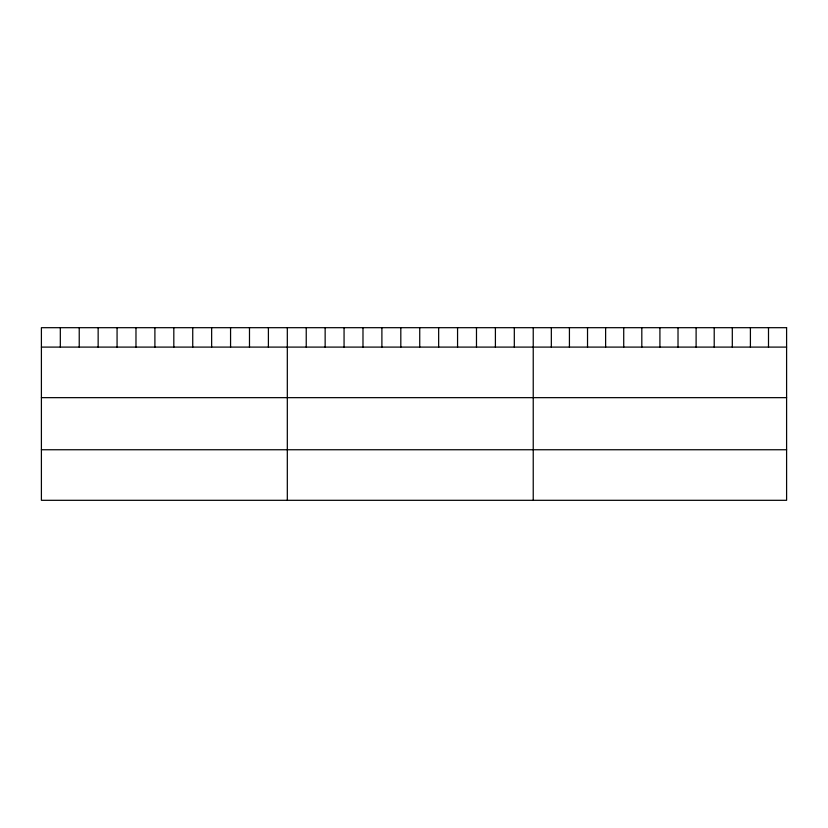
<?xml version="1.0" encoding="UTF-8"?>
<svg xmlns="http://www.w3.org/2000/svg" width="828" height="828" viewBox="0 0 828 828"><rect width="100%" height="100%" fill="white"/><g stroke="black" fill="none" stroke-linecap="round" stroke-linejoin="round"><path stroke-width="1.24" d="M41.4 347.098L786.6 347.098M41.4 397.657L786.6 397.657M41.4 449.749L786.6 449.749M768.498 327.691L768.498 347.098M750.406 327.691L750.406 347.098M732.304 327.691L732.304 347.098M714.212 327.691L714.212 347.098M696.11 327.691L696.11 347.098M678.018 327.691L678.018 347.098M659.916 327.691L659.916 347.098M641.814 327.691L641.814 347.098M623.722 327.691L623.722 347.098M605.62 327.691L605.62 347.098M587.528 327.691L587.528 347.098M569.426 327.691L569.426 347.098M551.334 327.691L551.334 347.098M533.232 327.691L533.232 500.309M514.312 327.691L514.312 347.098M495.403 327.691L495.403 347.098M476.483 327.691L476.483 347.098M457.563 327.691L457.563 347.098M438.654 327.691L438.654 347.098M419.734 327.691L419.734 347.098M400.814 327.691L400.814 347.098M381.894 327.691L381.894 347.098M362.985 327.691L362.985 347.098M344.065 327.691L344.065 347.098M325.145 327.691L325.145 347.098M306.236 327.691L306.236 347.098M287.316 327.691L287.316 500.309M268.396 327.691L268.396 347.098M249.487 327.691L249.487 347.098M230.567 327.691L230.567 347.098M211.647 327.691L211.647 347.098M192.738 327.691L192.738 347.098M173.818 327.691L173.818 347.098M154.898 327.691L154.898 347.098M135.978 327.691L135.978 347.098M117.069 327.691L117.069 347.098M98.149 327.691L98.149 347.098M79.229 327.691L79.229 347.098M60.32 327.691L60.32 347.098M786.6 327.691L41.4 327.691L41.4 500.309L786.6 500.309L786.6 327.691"/></g></svg>
